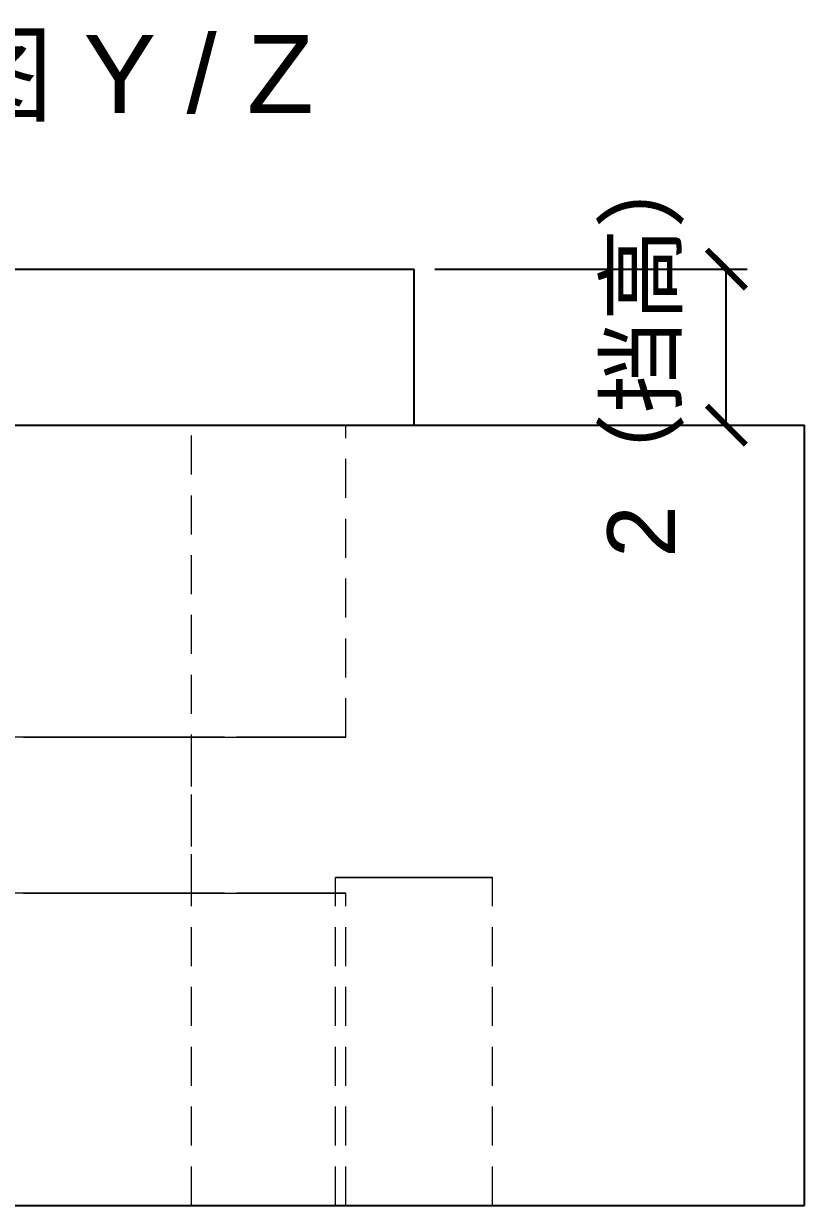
# Model space of a CAD drawing. Header units: millimetres. Extents: x 6 to 207, y 20 to 91.
# Drawn here: x 16 to 26, y 57.33 to 72.48 of the extents above; entities that cross this region are included whole.
import ezdxf
from ezdxf.enums import TextEntityAlignment as Align

# ---------------------------------------------------------------- set-up
doc = ezdxf.new("R2010")
doc.units = ezdxf.units.MM
doc.linetypes.add('WP_HIDDEN', pattern=[2.3, 1.5, -0.8])
for name, color, linetype, lineweight in [('ANNOTATIONS', 7, 'CONTINUOUS', 18), ('DIMENSIONS', 7, 'CONTINUOUS', 18), ('HIDDEN', 7, 'WP_HIDDEN', 13), ('VISIBLE', 7, 'CONTINUOUS', 25)]:
    doc.layers.add(name, color=color, linetype=linetype, lineweight=lineweight)
doc.styles.add('CJK', font='Arial Unicode.ttf')
doc.styles.add('OpenSansCondensed-Light', font='OpenSansCondensed-Light.ttf')
doc.dimstyles.new('EZDXF', dxfattribs={"dimtxt": 0.25, "dimasz": 0.175, "dimexe": 0.375, "dimexo": 0.125, "dimgap": 0.1, "dimtad": 1, "dimlfac": 100, "dimzin": 12, "dimdsep": 46, "dimtxsty": 'OpenSansCondensed-Light', "dimblk": 'ARCHTICK', "dimcen": 2.5, "dimazin": 3, "dimtfac": 0.5, "dimtmove": 2, "dimatfit": 3})

# ---------------------------------------------------------------- blocks, each defined once
blk = doc.blocks.new('_ARCHTICK')
at = {"color": 0, "linetype": 'BYBLOCK', "const_width": 0.15}
blk.add_lwpolyline([(-0.5, -0.5), (0.5, 0.5)], dxfattribs=at)

msp = doc.modelspace()

# ---------------------------------------------------------------- linework, layer by layer
at = {"layer": 'HIDDEN', "ltscale": 0.333333}
for p, q in [((11, 67.33333), (21, 67.33333)), ((18.15, 61.33333), (18.15, 67.33333)), ((20.125, 63.33333), (20.125, 67.33333)), ((18.15, 57.33333), (18.15, 63.33333)), ((19.995, 57.33333), (19.995, 61.53333)), ((22.005, 57.33333), (22.005, 61.53333)), ((20.125, 57.33333), (20.125, 61.33333))]:
    msp.add_line(p, q, dxfattribs=at)
for points in [[(20.125, 67.33333), (20.02158, 67.33333), (19.7165, 67.33333), (19.22505, 67.33333), (18.5719, 67.33333), (17.78977, 67.33333), (16.9179, 67.33333), (16, 67.33333), (15.0821, 67.33333), (14.21023, 67.33333), (13.4281, 67.33333), (12.77495, 67.33333), (12.2835, 67.33333), (11.97842, 67.33333), (11.875, 67.33333)], [(18.15, 67.33333), (18.0961, 67.33333), (17.93708, 67.33333), (17.68094, 67.33333), (17.3405, 67.33333), (16.93285, 67.33333), (16.47842, 67.33333), (16, 67.33333), (15.52158, 67.33333), (15.06715, 67.33333), (14.6595, 67.33333), (14.31906, 67.33333), (14.06292, 67.33333), (13.9039, 67.33333), (13.85, 67.33333)], [(16, 67.33333), (16.46185, 67.33333), (16.9179, 67.33333), (17.3624, 67.33333), (17.78977, 67.33333), (18.19463, 67.33333), (18.5719, 67.33333), (18.91682, 67.33333), (19.22505, 67.33333), (19.49274, 67.33333), (19.7165, 67.33333), (19.89352, 67.33333), (20.02158, 67.33333), (20.09906, 67.33333), (20.125, 67.33333)], [(16, 67.33333), (16.24072, 67.33333), (16.47842, 67.33333), (16.7101, 67.33333), (16.93285, 67.33333), (17.14387, 67.33333), (17.3405, 67.33333), (17.52028, 67.33333), (17.68094, 67.33333), (17.82046, 67.33333), (17.93708, 67.33333), (18.02935, 67.33333), (18.0961, 67.33333), (18.13648, 67.33333), (18.15, 67.33333)], [(20.125, 63.33333), (20.02158, 63.33333), (19.7165, 63.33333), (19.22505, 63.33333), (18.5719, 63.33333), (17.78977, 63.33333), (16.9179, 63.33333), (16, 63.33333), (15.0821, 63.33333), (14.21023, 63.33333), (13.4281, 63.33333), (12.77495, 63.33333), (12.2835, 63.33333), (11.97842, 63.33333), (11.875, 63.33333)], [(18.15, 63.33333), (18.0961, 63.33333), (17.93708, 63.33333), (17.68094, 63.33333), (17.3405, 63.33333), (16.93285, 63.33333), (16.47842, 63.33333), (16, 63.33333), (15.52158, 63.33333), (15.06715, 63.33333), (14.6595, 63.33333), (14.31906, 63.33333), (14.06292, 63.33333), (13.9039, 63.33333), (13.85, 63.33333)], [(16, 63.33333), (16.24072, 63.33333), (16.47842, 63.33333), (16.7101, 63.33333), (16.93285, 63.33333), (17.14387, 63.33333), (17.3405, 63.33333), (17.52028, 63.33333), (17.68094, 63.33333), (17.82046, 63.33333), (17.93708, 63.33333), (18.02935, 63.33333), (18.0961, 63.33333), (18.13648, 63.33333), (18.15, 63.33333)], [(16, 63.33333), (16.46185, 63.33333), (16.9179, 63.33333), (17.3624, 63.33333), (17.78977, 63.33333), (18.19463, 63.33333), (18.5719, 63.33333), (18.91682, 63.33333), (19.22505, 63.33333), (19.49274, 63.33333), (19.7165, 63.33333), (19.89352, 63.33333), (20.02158, 63.33333), (20.09906, 63.33333), (20.125, 63.33333)], [(22.005, 61.53333), (21.9798, 61.53333), (21.90547, 61.53333), (21.78574, 61.53333), (21.62661, 61.53333), (21.43605, 61.53333), (21.22363, 61.53333), (21, 61.53333), (20.77637, 61.53333), (20.56395, 61.53333), (20.37339, 61.53333), (20.21426, 61.53333), (20.09453, 61.53333), (20.0202, 61.53333), (19.995, 61.53333)], [(19.995, 61.53333), (20.00132, 61.53333), (20.0202, 61.53333), (20.0514, 61.53333), (20.09453, 61.53333), (20.14904, 61.53333), (20.21426, 61.53333), (20.28936, 61.53333), (20.37339, 61.53333), (20.46531, 61.53333), (20.56395, 61.53333), (20.66807, 61.53333), (20.77637, 61.53333), (20.88748, 61.53333), (21, 61.53333)], [(21, 61.53333), (21.11252, 61.53333), (21.22363, 61.53333), (21.33193, 61.53333), (21.43605, 61.53333), (21.53469, 61.53333), (21.62661, 61.53333), (21.71064, 61.53333), (21.78574, 61.53333), (21.85096, 61.53333), (21.90547, 61.53333), (21.9486, 61.53333), (21.9798, 61.53333), (21.99868, 61.53333), (22.005, 61.53333)], [(20.125, 61.33333), (20.02158, 61.33333), (19.7165, 61.33333), (19.22505, 61.33333), (18.5719, 61.33333), (17.78977, 61.33333), (16.9179, 61.33333), (16, 61.33333), (15.0821, 61.33333), (14.21023, 61.33333), (13.4281, 61.33333), (12.77495, 61.33333), (12.2835, 61.33333), (11.97842, 61.33333), (11.875, 61.33333)], [(18.15, 61.33333), (18.0961, 61.33333), (17.93708, 61.33333), (17.68094, 61.33333), (17.3405, 61.33333), (16.93285, 61.33333), (16.47842, 61.33333), (16, 61.33333), (15.52158, 61.33333), (15.06715, 61.33333), (14.6595, 61.33333), (14.31906, 61.33333), (14.06292, 61.33333), (13.9039, 61.33333), (13.85, 61.33333)], [(16, 61.33333), (16.46185, 61.33333), (16.9179, 61.33333), (17.3624, 61.33333), (17.78977, 61.33333), (18.19463, 61.33333), (18.5719, 61.33333), (18.91682, 61.33333), (19.22505, 61.33333), (19.49274, 61.33333), (19.7165, 61.33333), (19.89352, 61.33333), (20.02158, 61.33333), (20.09906, 61.33333), (20.125, 61.33333)], [(16, 61.33333), (16.24072, 61.33333), (16.47842, 61.33333), (16.7101, 61.33333), (16.93285, 61.33333), (17.14387, 61.33333), (17.3405, 61.33333), (17.52028, 61.33333), (17.68094, 61.33333), (17.82046, 61.33333), (17.93708, 61.33333), (18.02935, 61.33333), (18.0961, 61.33333), (18.13648, 61.33333), (18.15, 61.33333)], [(20.125, 57.33333), (20.02158, 57.33333), (19.7165, 57.33333), (19.22505, 57.33333), (18.5719, 57.33333), (17.78977, 57.33333), (16.9179, 57.33333), (16, 57.33333), (15.0821, 57.33333), (14.21023, 57.33333), (13.4281, 57.33333), (12.77495, 57.33333), (12.2835, 57.33333), (11.97842, 57.33333), (11.875, 57.33333)], [(18.15, 57.33333), (18.0961, 57.33333), (17.93708, 57.33333), (17.68094, 57.33333), (17.3405, 57.33333), (16.93285, 57.33333), (16.47842, 57.33333), (16, 57.33333), (15.52158, 57.33333), (15.06715, 57.33333), (14.6595, 57.33333), (14.31906, 57.33333), (14.06292, 57.33333), (13.9039, 57.33333), (13.85, 57.33333)], [(16, 57.33333), (16.24072, 57.33333), (16.47842, 57.33333), (16.7101, 57.33333), (16.93285, 57.33333), (17.14387, 57.33333), (17.3405, 57.33333), (17.52028, 57.33333), (17.68094, 57.33333), (17.82046, 57.33333), (17.93708, 57.33333), (18.02935, 57.33333), (18.0961, 57.33333), (18.13648, 57.33333), (18.15, 57.33333)], [(16, 57.33333), (16.46185, 57.33333), (16.9179, 57.33333), (17.3624, 57.33333), (17.78977, 57.33333), (18.19463, 57.33333), (18.5719, 57.33333), (18.91682, 57.33333), (19.22505, 57.33333), (19.49274, 57.33333), (19.7165, 57.33333), (19.89352, 57.33333), (20.02158, 57.33333), (20.09906, 57.33333), (20.125, 57.33333)], [(22.005, 57.33333), (21.9798, 57.33333), (21.90547, 57.33333), (21.78574, 57.33333), (21.62661, 57.33333), (21.43605, 57.33333), (21.22363, 57.33333), (21, 57.33333), (20.77637, 57.33333), (20.56395, 57.33333), (20.37339, 57.33333), (20.21426, 57.33333), (20.09453, 57.33333), (20.0202, 57.33333), (19.995, 57.33333)], [(19.995, 57.33333), (20.00132, 57.33333), (20.0202, 57.33333), (20.0514, 57.33333), (20.09453, 57.33333), (20.14904, 57.33333), (20.21426, 57.33333), (20.28936, 57.33333), (20.37339, 57.33333), (20.46531, 57.33333), (20.56395, 57.33333), (20.66807, 57.33333), (20.77637, 57.33333), (20.88748, 57.33333), (21, 57.33333)], [(21, 57.33333), (21.11252, 57.33333), (21.22363, 57.33333), (21.33193, 57.33333), (21.43605, 57.33333), (21.53469, 57.33333), (21.62661, 57.33333), (21.71064, 57.33333), (21.78574, 57.33333), (21.85096, 57.33333), (21.90547, 57.33333), (21.9486, 57.33333), (21.9798, 57.33333), (21.99868, 57.33333), (22.005, 57.33333)]]:
    msp.add_lwpolyline(points, dxfattribs=at)
at = {"layer": 'VISIBLE'}
for p, q in [((11, 69.33333), (21, 69.33333)), ((21, 67.33333), (21, 69.33333)), ((6, 67.33333), (26, 67.33333)), ((26, 57.33333), (26, 67.33333)), ((6, 57.33333), (26, 57.33333))]:
    msp.add_line(p, q, dxfattribs=at)

# ---------------------------------------------------------------- texts
at = {"layer": 'ANNOTATIONS', "style": 'CJK'}
msp.add_text('右视图 Y / Z', height=1, dxfattribs=at).set_placement((16, 71.33333), align=Align.CENTER)

# ---------------------------------------------------------------- dimensions: what is measured, and where the dimension line sits
at = {"layer": 'DIMENSIONS'}
msp.add_linear_dim(base=(25, 67.33333), p1=(21, 67.33333), p2=(21, 69.33333), angle=90, text='2（挡高）', dimstyle='EZDXF', override={"dimtxt": 0.866667, "dimasz": 0.5, "dimexe": 0.266667, "dimexo": 0.266667, "dimgap": 0.333333, "dimdec": 4, "dimlfac": 1, "dimzin": 8, "dimtxsty": 'CJK', "dimclrd": 7, "dimclre": 7, "dimclrt": 7}, dxfattribs=at).render()

doc.saveas('drawing.dxf')
